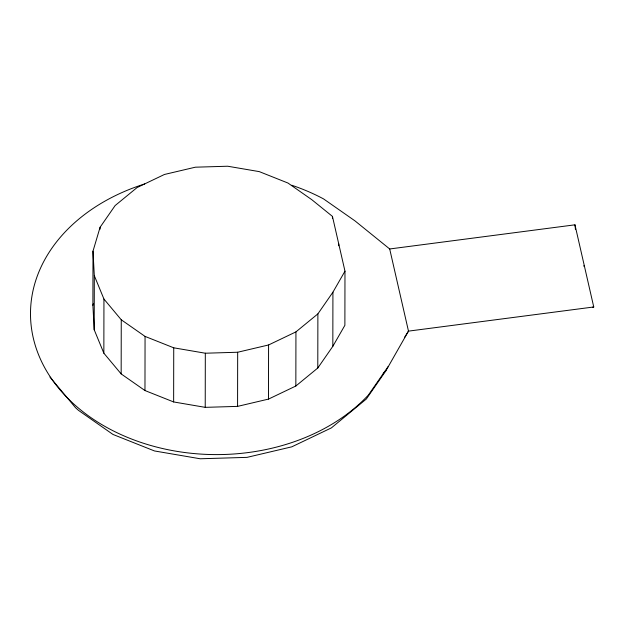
<?xml version="1.0" encoding="UTF-8"?>
<svg xmlns="http://www.w3.org/2000/svg" width="625" height="625" viewBox="0 0 625 625"><rect width="100%" height="100%" fill="white"/><g stroke="black" fill="none" stroke-linecap="round" stroke-linejoin="round"><path stroke-width="0.94" d="M92.898 305.297L92.992 251.156L100.094 227.25L115.133 205.562L137.078 187.555L164.438 174.469L195.352 167.195L227.695 166.227L259.289 171.625L287.961 183.031L311.766 199.664L332.453 216.406L344.977 271.18L344.883 325.312L332.828 346.32L317.789 368.016L295.844 386.023L268.484 399.102L237.578 406.383L205.227 407.352L173.641 401.945L144.969 390.547L121.164 373.914L103.852 353.188L94.211 329.781L92.898 305.297L93.445 303.453M94.211 329.781L94.305 275.648L92.992 251.156M100.094 229.188L100.094 227.25M103.852 353.188L103.945 299.055L94.305 275.648M121.164 373.914L121.258 319.781L103.945 299.055M144.969 390.547L145.062 336.406L121.258 319.781M173.641 401.945L173.734 347.812L145.062 336.406M205.227 407.352L205.32 353.219L173.734 347.812M237.578 406.383L237.672 352.242L268.578 344.969L295.938 331.883L317.883 313.883L332.922 292.188L344.977 271.18M268.484 399.102L268.578 344.969M295.844 386.023L295.938 331.883M317.789 368.016L317.883 313.883M332.445 218.336L332.453 216.406M332.828 346.32L332.922 292.188M338.711 245.727L338.719 243.789M49.945 377.078L75.547 407.727L78.508 410.367L112.969 434.445L154.477 450.953L200.203 458.773L247.031 457.367L291.781 446.836L331.391 427.891L366.328 399.008L385.969 370.672L408.484 331.125L389.695 248.969L354.922 220.836L323.523 198.891A185.922 140.742 0.1 0 0 291.773 185.242M388.227 366.43L368.391 395.047A185.922 140.742 0.1 0 1 71.438 401.859A185.922 140.742 0.1 0 1 144.68 183.961M404.57 337.328L408.484 331.125L593.75 306.977L574.961 224.82L389.695 248.969M383.195 373.273L385.969 370.672M583.523 266.008L584.352 265.898M205.32 353.219L237.672 352.242M575.461 229.555A67.75 7.609 82.6 0 1 574.961 224.82M593.75 306.977A67.75 7.609 82.6 0 1 592.562 307.172"/></g></svg>
